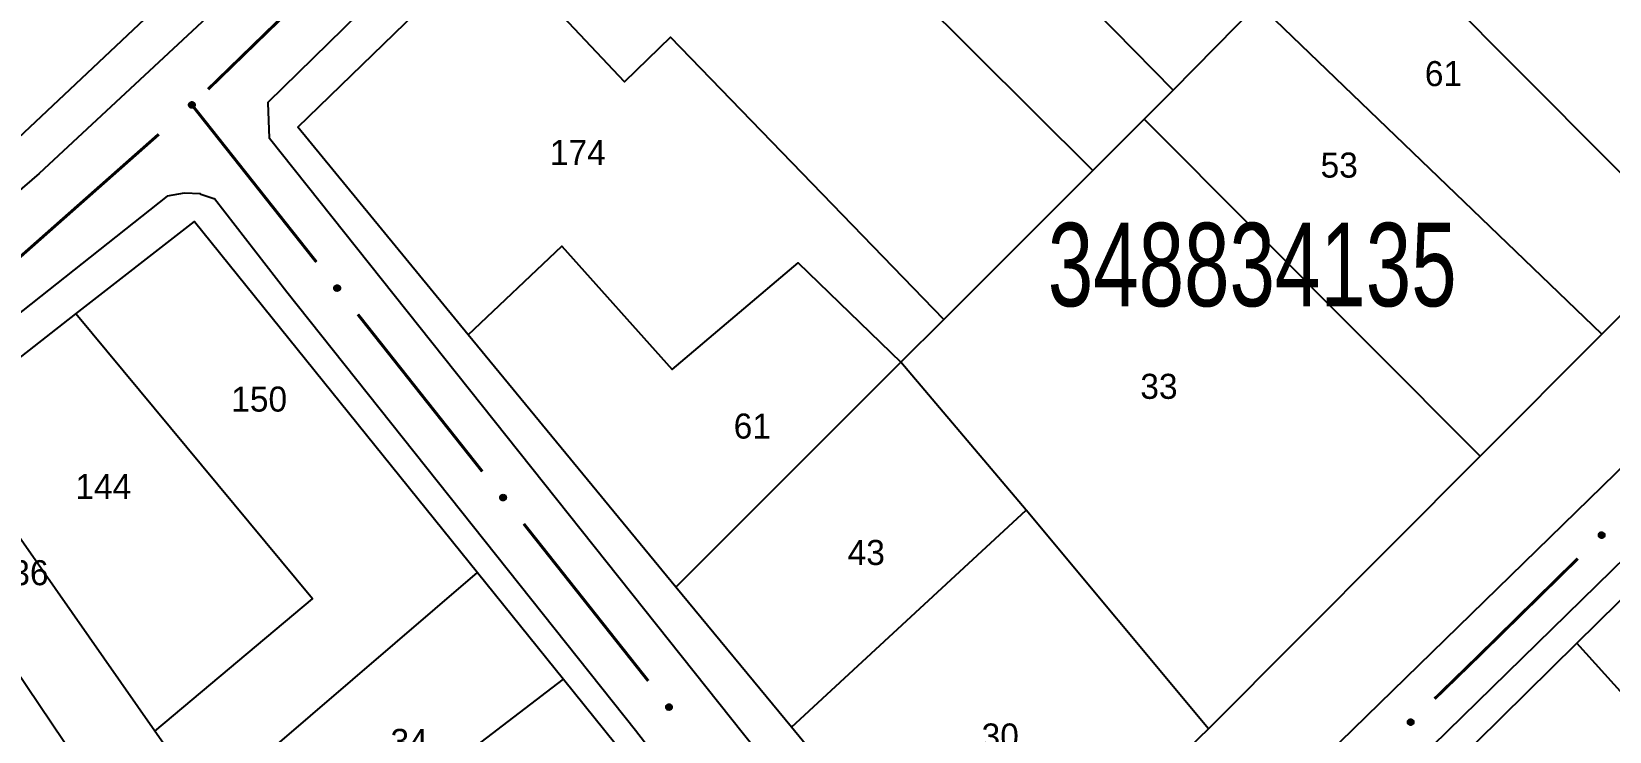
# Model space of a CAD drawing. Extents: x 199577 to 200882, y 4838726 to 4840156.
# Drawn here: x 200110.4 to 200204.8, y 4839599.4 to 4839641.4 of the extents above; entities that cross this region are included whole.
import ezdxf
from ezdxf.enums import TextEntityAlignment as Align

# ---------------------------------------------------------------- set-up
doc = ezdxf.new("R2010")
doc.units = 0
doc.header["$LTSCALE"] = 1.5
doc.header["$MEASUREMENT"] = 0
for name, color, linetype in [('CD_MALHA_LOTES', 7, 'CONTINUOUS'), ('CD_TXT_QUADRA', 2, 'CONTINUOUS'), ('RU-QUADRA', 210, 'CONTINUOUS'), ('SV-EIXO-RUA-PAV', 20, 'CONTINUOUS'), ('SV-RUA-PAVIM', 7, 'CONTINUOUS'), ('Th_NmrPorta', 1, 'CONTINUOUS')]:
    doc.layers.add(name, color=color, linetype=linetype)
doc.styles.add('ARIAL', font='ARIAL.SHX')

msp = doc.modelspace()

# ---------------------------------------------------------------- linework, layer by layer
at = {"layer": 'CD_MALHA_LOTES', "linetype": 'Continuous', "flags": 128}
for points in [[(200178.71, 4839637.85), (200154.26, 4839662.73)], [(200173.9, 4839633.04), (200149.09, 4839657.72)], [(200209.72, 4839628.63), (200189.65, 4839648.8)], [(200136.51, 4839623.2), (200126.3, 4839635.62), (200137.87, 4839646.84)], [(200164.97, 4839624.12), (200148.61, 4839641.02), (200145.87, 4839638.34), (200137.87, 4839646.84)], [(200118.5, 4839643.42), (200105.76, 4839631.4)], [(200178.71, 4839637.85), (200183.79, 4839643.01)], [(200204.36, 4839623.24), (200183.79, 4839643.01)], [(200176.97, 4839636.11), (200178.71, 4839637.85)], [(200173.9, 4839633.04), (200176.97, 4839636.11)], [(200197.07, 4839615.92), (200176.97, 4839636.11)], [(200164.97, 4839624.12), (200173.9, 4839633.04)], [(200113.02, 4839624.44), (200120.13, 4839629.98), (200137.06, 4839608.96)], [(200136.51, 4839623.2), (200142.12, 4839628.5), (200148.72, 4839621.11), (200156.26, 4839627.5), (200162.41, 4839621.56)], [(200209.72, 4839628.63), (200204.36, 4839623.24)], [(200104.77, 4839618), (200113.02, 4839624.44)], [(200117.75, 4839599.46), (200127.18, 4839607.38), (200113.02, 4839624.44)], [(200162.41, 4839621.56), (200164.97, 4839624.12)], [(200204.36, 4839623.24), (200197.07, 4839615.92)], [(200148.94, 4839608.08), (200136.51, 4839623.2)], [(200148.94, 4839608.08), (200162.41, 4839621.56)], [(200169.9, 4839612.69), (200162.41, 4839621.56)], [(200117.75, 4839599.46), (200104.77, 4839618)], [(200197.07, 4839615.92), (200180.81, 4839599.6)], [(200116.73, 4839592.24), (200101.24, 4839615.25)], [(200202.87, 4839604.72), (200211.65, 4839613.38)], [(200155.85, 4839599.69), (200169.9, 4839612.69)], [(200180.81, 4839599.6), (200169.9, 4839612.69)], [(200122.13, 4839596.15), (200137.06, 4839608.96)], [(200137.06, 4839608.96), (200142.21, 4839602.58)], [(200155.85, 4839599.69), (200148.94, 4839608.08)], [(200196.85, 4839598.8), (200202.87, 4839604.72)], [(200221.49, 4839584.11), (200202.87, 4839604.72)], [(200126.41, 4839590.48), (200142.21, 4839602.58)], [(200142.21, 4839602.58), (200147.16, 4839596.43)], [(200180.81, 4839599.6), (200166.96, 4839586.18), (200155.85, 4839599.69)], [(200120.82, 4839595.08), (200117.75, 4839599.46)]]:
    msp.add_lwpolyline(points, dxfattribs=at)
at = {"layer": 'RU-QUADRA', "linetype": 'Continuous', "flags": 128}
for points in [[(200105.52, 4839731.99), (200110.86, 4839736.36), (200118.08, 4839742.26), (200125.07, 4839747.98), (200130.09, 4839752.08), (200151.05, 4839727.5), (200175.84, 4839698.42), (200170.86, 4839693.42), (200165.49, 4839688.04), (200153.5, 4839677.91), (200154.9, 4839676.49), (200118.5, 4839643.41), (200105.76, 4839631.4)], [(200231.35, 4839641.84), (200224.54, 4839635.39), (200218.74, 4839629.9), (200214.81, 4839633.74), (200209.72, 4839628.63), (200204.36, 4839623.24), (200197.07, 4839615.92), (200180.81, 4839599.6), (200166.96, 4839586.18), (200155.85, 4839599.69), (200148.94, 4839608.08), (200136.51, 4839623.2), (200126.3, 4839635.62), (200137.87, 4839646.84)], [(200205.08, 4839536.78), (200190.16, 4839556.12), (200186.54, 4839561.24), (200182.22, 4839567.33), (200178.87, 4839572.06), (200175.89, 4839576.28), (200175.8, 4839578.07), (200185.26, 4839587.38), (200190.47, 4839592.52), (200196.85, 4839598.8), (200202.87, 4839604.72), (200211.65, 4839613.38)]]:
    msp.add_lwpolyline(points, dxfattribs=at)
msp.add_lwpolyline([(200089.19, 4839605.85), (200101.24, 4839615.25), (200104.77, 4839618), (200113.02, 4839624.44), (200120.13, 4839629.98), (200137.06, 4839608.96), (200142.21, 4839602.58), (200147.16, 4839596.43), (200145.51, 4839595.29), (200153.13, 4839585.84), (200154.84, 4839586.9), (200157.3, 4839583.85), (200160.39, 4839580.02), (200159.37, 4839577), (200149.12, 4839571.53), (200143.31, 4839568.44), (200120.53, 4839556.29), (200114.15, 4839567.59), (200110.39, 4839572.45), (200103.46, 4839583.29)], close=True, dxfattribs=at)
at = {"layer": 'SV-EIXO-RUA-PAV', "const_width": 0.18}
for points in [[(200120.937555, 4839637.90024), (200129.543442, 4839646.263176)], [(200119.97, 4839636.96), (200127.418951, 4839627.551859)], [(200108.997147, 4839627.252073), (200117.984629, 4839635.203499)], [(200129.901935, 4839624.415811), (200137.350886, 4839615.00767)], [(200139.83387, 4839611.871623), (200147.282821, 4839602.463482)], [(200202.920758, 4839609.791412), (200197.216569, 4839604.182293)], [(200196.96, 4839603.93), (200194.350327, 4839601.3922)], [(200197.216569, 4839604.182293), (200196.96, 4839603.93)]]:
    msp.add_lwpolyline(points, dxfattribs=at)
at = {"layer": 'SV-EIXO-RUA-PAV'}
for points in [[(200119.790242, 4839636.938812), (200119.790249, 4839636.987721), (200119.800257, 4839637.029754), (200119.818694, 4839637.062409), (200119.84251, 4839637.087017), (200119.869711, 4839637.109449), (200119.902125, 4839637.126013), (200119.942173, 4839637.136429), (200119.991235, 4839637.136767), (200120.03362, 4839637.123685), (200120.066602, 4839637.107323), (200120.093692, 4839637.083966), (200120.11504, 4839637.057176), (200120.131133, 4839637.022937), (200120.141293, 4839636.982249), (200120.140438, 4839636.932907), (200120.130344, 4839636.891767), (200120.111682, 4839636.860649), (200120.088028, 4839636.833564), (200120.059983, 4839636.810996), (200120.028071, 4839636.794919), (200119.987086, 4839636.784764), (200119.938397, 4839636.786253), (200119.897249, 4839636.795852), (200119.865878, 4839636.814072), (200119.839736, 4839636.83796), (200119.816906, 4839636.864969), (200119.798898, 4839636.896859), (200119.790242, 4839636.938812)], [(200128.657559, 4839626.164814), (200128.706215, 4839626.159857), (200128.747019, 4839626.145647), (200128.777641, 4839626.123999), (200128.799712, 4839626.097814), (200128.819275, 4839626.068483), (200128.832474, 4839626.034559), (200128.838783, 4839625.993662), (200128.834153, 4839625.944818), (200128.816848, 4839625.903975), (200128.797232, 4839625.872818), (200128.771253, 4839625.848231), (200128.74244, 4839625.829704), (200128.706748, 4839625.817159), (200128.665241, 4839625.81117), (200128.616239, 4839625.817015), (200128.576331, 4839625.831221), (200128.547263, 4839625.852937), (200128.52271, 4839625.879211), (200128.503097, 4839625.909395), (200128.490332, 4839625.942771), (200128.484378, 4839625.984573), (200128.490787, 4839626.032861), (200128.504501, 4839626.072826), (200128.525803, 4839626.102192), (200128.552215, 4839626.125782), (200128.581395, 4839626.145761), (200128.614944, 4839626.160449), (200128.657559, 4839626.164814)], [(200138.589494, 4839613.620626), (200138.63815, 4839613.615668), (200138.678954, 4839613.601458), (200138.709576, 4839613.579811), (200138.731647, 4839613.553626), (200138.75121, 4839613.524294), (200138.764409, 4839613.49037), (200138.770718, 4839613.449473), (200138.766088, 4839613.400629), (200138.748784, 4839613.359786), (200138.729167, 4839613.32863), (200138.703188, 4839613.304043), (200138.674375, 4839613.285516), (200138.638683, 4839613.272971), (200138.597176, 4839613.266982), (200138.548174, 4839613.272826), (200138.508266, 4839613.287032), (200138.479198, 4839613.308748), (200138.454645, 4839613.335022), (200138.435032, 4839613.365207), (200138.422268, 4839613.398582), (200138.416313, 4839613.440384), (200138.422722, 4839613.488673), (200138.436436, 4839613.528638), (200138.457738, 4839613.558004), (200138.48415, 4839613.581593), (200138.51333, 4839613.601573), (200138.546879, 4839613.61626), (200138.589494, 4839613.620626)], [(200204.526435, 4839611.215942), (200204.526717, 4839611.167035), (200204.516959, 4839611.124943), (200204.498715, 4839611.09218), (200204.475044, 4839611.067431), (200204.447976, 4839611.044839), (200204.415661, 4839611.028083), (200204.375675, 4839611.01743), (200204.326616, 4839611.016803), (200204.284155, 4839611.029634), (200204.251077, 4839611.045801), (200204.223849, 4839611.068997), (200204.202343, 4839611.09566), (200204.186048, 4839611.129803), (200204.175648, 4839611.17043), (200204.176211, 4839611.219776), (200204.186061, 4839611.260976), (200204.204539, 4839611.292203), (200204.228032, 4839611.319428), (200204.255943, 4839611.342161), (200204.287759, 4839611.358427), (200204.328683, 4839611.368824), (200204.377381, 4839611.367623), (200204.418584, 4839611.358268), (200204.450063, 4839611.340233), (200204.476345, 4839611.3165), (200204.499335, 4839611.289627), (200204.517531, 4839611.257844), (200204.526435, 4839611.215942)], [(200148.521429, 4839601.076437), (200148.570085, 4839601.07148), (200148.610889, 4839601.05727), (200148.641511, 4839601.035622), (200148.663582, 4839601.009437), (200148.683145, 4839600.980106), (200148.696344, 4839600.946182), (200148.702653, 4839600.905285), (200148.698023, 4839600.856441), (200148.680719, 4839600.815598), (200148.661102, 4839600.784441), (200148.635123, 4839600.759854), (200148.60631, 4839600.741327), (200148.570619, 4839600.728782), (200148.529111, 4839600.722793), (200148.480109, 4839600.728638), (200148.440202, 4839600.742844), (200148.411133, 4839600.76456), (200148.38658, 4839600.790834), (200148.366967, 4839600.821018), (200148.354203, 4839600.854394), (200148.348248, 4839600.896196), (200148.354657, 4839600.944484), (200148.368371, 4839600.984449), (200148.389674, 4839601.013815), (200148.416085, 4839601.037405), (200148.445266, 4839601.057384), (200148.478814, 4839601.072072), (200148.521429, 4839601.076437)], [(200193.096257, 4839600.01912), (200193.096267, 4839599.970212), (200193.086275, 4839599.928175), (200193.06785, 4839599.895513), (200193.044042, 4839599.870897), (200193.016849, 4839599.848456), (200192.984441, 4839599.831879), (200192.944396, 4839599.821449), (200192.895335, 4839599.821095), (200192.852945, 4839599.834161), (200192.819957, 4839599.850512), (200192.792859, 4839599.873859), (200192.771501, 4839599.900641), (200192.755396, 4839599.934874), (200192.745222, 4839599.975559), (200192.74606, 4839600.024901), (200192.756139, 4839600.066045), (200192.77479, 4839600.097169), (200192.798434, 4839600.124263), (200192.826471, 4839600.146841), (200192.858377, 4839600.162929), (200192.899358, 4839600.173099), (200192.948048, 4839600.171627), (200192.989199, 4839600.162043), (200193.020577, 4839600.143833), (200193.046727, 4839600.119955), (200193.069567, 4839600.092954), (200193.087586, 4839600.06107), (200193.096257, 4839600.01912)]]:
    msp.add_lwpolyline(points, close=True, dxfattribs=at)
for points in [[(200119.790242, 4839636.938812), (200119.942173, 4839637.136429)], [(200119.790249, 4839636.987721), (200119.902125, 4839637.126013)], [(200119.791329, 4839636.965453), (200119.917139, 4839637.125765)], [(200119.795851, 4839637.011706), (200119.880257, 4839637.110854)], [(200119.796426, 4839636.917132), (200119.965488, 4839637.132793)], [(200119.798898, 4839636.896859), (200119.991235, 4839637.136767)], [(200119.800257, 4839637.029754), (200119.869711, 4839637.109449)], [(200119.811393, 4839636.884109), (200120.008833, 4839637.127347)], [(200119.816906, 4839636.864969), (200120.03362, 4839637.123685)], [(200119.830274, 4839636.85489), (200120.045301, 4839637.113316)], [(200119.839736, 4839636.83796), (200120.066602, 4839637.107323)], [(200119.854971, 4839636.827517), (200120.080707, 4839637.092545)], [(200119.865878, 4839636.814072), (200120.093692, 4839637.083966)], [(200119.884589, 4839636.806829), (200120.102551, 4839637.068108)], [(200119.897249, 4839636.795852), (200120.11504, 4839637.057176)], [(200119.920078, 4839636.791846), (200120.120426, 4839637.036008)], [(200119.938397, 4839636.786253), (200120.131133, 4839637.022937)], [(200119.964429, 4839636.789281), (200120.134386, 4839637.000105)], [(200119.987086, 4839636.784764), (200120.141293, 4839636.982249)], [(200120.00987, 4839636.795386), (200120.135625, 4839636.951839)], [(200120.028071, 4839636.794919), (200120.140438, 4839636.932907)], [(200120.046697, 4839636.806438), (200120.131131, 4839636.907515)], [(200120.059983, 4839636.810996), (200120.130344, 4839636.891767)], [(200128.504501, 4839626.072826), (200128.74244, 4839625.829704)], [(200128.516704, 4839626.084311), (200128.75458, 4839625.841023)], [(200128.525803, 4839626.102192), (200128.771253, 4839625.848231)], [(200128.540283, 4839626.111682), (200128.781102, 4839625.860281)], [(200128.552215, 4839626.125782), (200128.797232, 4839625.872818)], [(200128.570015, 4839626.133482), (200128.80535, 4839625.893403)], [(200128.581395, 4839626.145761), (200128.816848, 4839625.903975)], [(200128.600995, 4839626.149309), (200128.823001, 4839625.928264)], [(200128.614944, 4839626.160449), (200128.834153, 4839625.944818)], [(200128.635363, 4839626.160856), (200128.832805, 4839625.970835)], [(200128.657559, 4839626.164814), (200128.838783, 4839625.993662)], [(200128.683952, 4839626.161037), (200128.830708, 4839626.019647)], [(200128.706215, 4839626.159857), (200128.832474, 4839626.034559)], [(200128.729511, 4839626.151857), (200128.819606, 4839626.057849)], [(200128.747019, 4839626.145647), (200128.819275, 4839626.068483)], [(200128.484378, 4839625.984573), (200128.665241, 4839625.81117)], [(200128.490332, 4839625.942771), (200128.616239, 4839625.817015)], [(200128.490787, 4839626.032861), (200128.706748, 4839625.817159)], [(200128.491165, 4839626.006656), (200128.683704, 4839625.816234)], [(200128.492639, 4839625.960831), (200128.63556, 4839625.819887)], [(200128.498206, 4839626.05052), (200128.720836, 4839625.826489)], [(200128.499907, 4839625.923075), (200128.591919, 4839625.828844)], [(200128.503097, 4839625.909395), (200128.576331, 4839625.831221)], [(200138.416313, 4839613.440384), (200138.597176, 4839613.266982)], [(200138.422268, 4839613.398582), (200138.548174, 4839613.272826)], [(200138.422722, 4839613.488673), (200138.638683, 4839613.272971)], [(200138.4231, 4839613.462468), (200138.615639, 4839613.272045)], [(200138.424574, 4839613.416643), (200138.567495, 4839613.275698)], [(200138.430141, 4839613.506332), (200138.652771, 4839613.2823)], [(200138.431842, 4839613.378886), (200138.523854, 4839613.284656)], [(200138.435032, 4839613.365207), (200138.508266, 4839613.287032)], [(200138.436436, 4839613.528638), (200138.674375, 4839613.285516)], [(200138.448639, 4839613.540122), (200138.686515, 4839613.296834)], [(200138.457738, 4839613.558004), (200138.703188, 4839613.304043)], [(200138.472218, 4839613.567494), (200138.713037, 4839613.316093)], [(200138.48415, 4839613.581593), (200138.729167, 4839613.32863)], [(200138.50195, 4839613.589294), (200138.737285, 4839613.349215)], [(200138.51333, 4839613.601573), (200138.748784, 4839613.359786)], [(200138.53293, 4839613.60512), (200138.754936, 4839613.384075)], [(200138.546879, 4839613.61626), (200138.766088, 4839613.400629)], [(200138.567298, 4839613.616668), (200138.76474, 4839613.426647)], [(200138.589494, 4839613.620626), (200138.770718, 4839613.449473)], [(200138.615887, 4839613.616849), (200138.762643, 4839613.475458)], [(200138.63815, 4839613.615668), (200138.764409, 4839613.49037)], [(200138.661446, 4839613.607668), (200138.751541, 4839613.51366)], [(200138.678954, 4839613.601458), (200138.75121, 4839613.524294)], [(200204.328683, 4839611.368824), (200204.175648, 4839611.17043)], [(200204.287759, 4839611.358427), (200204.176211, 4839611.219776)], [(200204.305963, 4839611.358068), (200204.181135, 4839611.200874)], [(200204.351367, 4839611.364441), (200204.18266, 4839611.152616)], [(200204.269202, 4839611.346798), (200204.185368, 4839611.245223)], [(200204.377381, 4839611.367623), (200204.186048, 4839611.129803)], [(200204.255943, 4839611.342161), (200204.186061, 4839611.260976)], [(200204.395733, 4839611.362138), (200204.196832, 4839611.116796)], [(200204.418584, 4839611.358268), (200204.202343, 4839611.09566)], [(200204.43131, 4839611.347366), (200204.214896, 4839611.084802)], [(200204.450063, 4839611.340233), (200204.223849, 4839611.068997)], [(200204.461049, 4839611.326853), (200204.236885, 4839611.060495)], [(200204.476345, 4839611.3165), (200204.251077, 4839611.045801)], [(200204.485908, 4839611.299627), (200204.272413, 4839611.039934)], [(200204.499335, 4839611.289627), (200204.284155, 4839611.029634)], [(200204.504961, 4839611.27052), (200204.308963, 4839611.026118)], [(200204.517531, 4839611.257844), (200204.326616, 4839611.016803)], [(200204.520123, 4839611.237586), (200204.35234, 4839611.020929)], [(200204.526435, 4839611.215942), (200204.375675, 4839611.01743)], [(200204.525506, 4839611.189296), (200204.400646, 4839611.028242)], [(200204.526717, 4839611.167035), (200204.415661, 4839611.028083)], [(200204.521258, 4839611.143016), (200204.437439, 4839611.043372)], [(200204.516959, 4839611.124943), (200204.447976, 4839611.044839)], [(200148.348248, 4839600.896196), (200148.529111, 4839600.722793)], [(200148.354203, 4839600.854394), (200148.480109, 4839600.728638)], [(200148.354657, 4839600.944484), (200148.570619, 4839600.728782)], [(200148.355035, 4839600.918279), (200148.547574, 4839600.727857)], [(200148.356509, 4839600.872454), (200148.499431, 4839600.73151)], [(200148.362076, 4839600.962143), (200148.584706, 4839600.738112)], [(200148.363777, 4839600.834698), (200148.455789, 4839600.740467)], [(200148.366967, 4839600.821018), (200148.440202, 4839600.742844)], [(200148.368371, 4839600.984449), (200148.60631, 4839600.741327)], [(200148.380574, 4839600.995934), (200148.61845, 4839600.752646)], [(200148.389674, 4839601.013815), (200148.635123, 4839600.759854)], [(200148.404154, 4839601.023305), (200148.644972, 4839600.771904)], [(200148.416085, 4839601.037405), (200148.661102, 4839600.784441)], [(200148.433885, 4839601.045105), (200148.66922, 4839600.805026)], [(200148.445266, 4839601.057384), (200148.680719, 4839600.815598)], [(200148.464865, 4839601.060932), (200148.686871, 4839600.839887)], [(200148.478814, 4839601.072072), (200148.698023, 4839600.856441)], [(200148.499234, 4839601.072479), (200148.696676, 4839600.882458)], [(200148.521429, 4839601.076437), (200148.702653, 4839600.905285)], [(200148.547822, 4839601.07266), (200148.694578, 4839600.93127)], [(200148.570085, 4839601.07148), (200148.696344, 4839600.946182)], [(200148.593381, 4839601.06348), (200148.683476, 4839600.969472)], [(200148.610889, 4839601.05727), (200148.683145, 4839600.980106)], [(200192.899358, 4839600.173099), (200192.745222, 4839599.975559)], [(200192.858377, 4839600.162929), (200192.74606, 4839600.024901)], [(200192.876579, 4839600.162469), (200192.750879, 4839600.005971)], [(200192.922017, 4839600.168589), (200192.752135, 4839599.957706)], [(200192.839756, 4839600.151404), (200192.755358, 4839600.050296)], [(200192.948048, 4839600.171627), (200192.755396, 4839599.934874)], [(200192.826471, 4839600.146841), (200192.756139, 4839600.066045)], [(200192.96637, 4839600.16604), (200192.766108, 4839599.921807)], [(200192.989199, 4839600.162043), (200192.771501, 4839599.900641)], [(200193.001864, 4839600.15107), (200192.783994, 4839599.889714)], [(200193.020577, 4839600.143833), (200192.792859, 4839599.873859)], [(200193.031489, 4839600.130392), (200192.805847, 4839599.865285)], [(200193.046727, 4839600.119955), (200192.819957, 4839599.850512)], [(200193.056196, 4839600.103028), (200192.841261, 4839599.844526)], [(200193.069567, 4839600.092954), (200192.852945, 4839599.834161)], [(200193.075087, 4839600.073816), (200192.877733, 4839599.830507)], [(200193.087586, 4839600.06107), (200192.895335, 4839599.821095)], [(200193.090065, 4839600.040798), (200192.921081, 4839599.825077)], [(200193.096257, 4839600.01912), (200192.944396, 4839599.821449)], [(200193.09518, 4839599.992479), (200192.969427, 4839599.832122)], [(200193.096267, 4839599.970212), (200192.984441, 4839599.831879)], [(200193.090675, 4839599.946224), (200193.006304, 4839599.847046)], [(200193.086275, 4839599.928175), (200193.016849, 4839599.848456)]]:
    msp.add_lwpolyline(points, dxfattribs=at)
at = {"layer": 'SV-RUA-PAVIM', "linetype": 'Continuous'}
for points in [[(200055.37, 4839689.57, 7.27), (200055.7, 4839694.4, 7.27), (200075.42, 4839710.87, 6.95), (200090.87, 4839722.97, 6.95), (200126.78, 4839752.72, 7.8), (200128.55, 4839754.09, 7.8), (200129.83, 4839754.18, 7.8), (200130.81, 4839753.16, 7.87), (200132.98, 4839751.07, 7.87), (200144.65, 4839738.39, 9.05), (200175.3, 4839702.46, 11.01), (200177.46, 4839700.06, 11.01), (200177.52, 4839697.86, 11.01), (200174.9, 4839695.44, 11.01), (200127.14, 4839648.07, 10.96), (200110.82, 4839632.86, 9.89), (200105.28, 4839628.08, 9.78)], [(200161.22, 4839588.93, 11.9), (200165.74, 4839583.51, 11.9), (200167.8, 4839580.68, 11.9), (200167.89, 4839580.61, 11.9), (200169.81, 4839580.54, 11.9), (200170.66, 4839581.24, 11.9), (200233.43, 4839642.44, 11.97), (200233.84, 4839643.75, 12.03), (200233.42, 4839644.85, 12.03), (200220.01, 4839658.27, 12.22), (200185.73, 4839692.77, 11.59), (200184.93, 4839693.67, 11.59), (200183.16, 4839693.86, 11.59), (200182.93, 4839693.86, 11.59), (200182.51, 4839693.68, 11.59), (200162.36, 4839674.03, 10.81), (200134.47, 4839646.87, 10.81), (200124.52, 4839637.11, 10.81), (200124.52, 4839637.08, 10.81), (200124.59, 4839634.97, 10.81), (200124.61, 4839634.97, 10.81)], [(200143.93, 4839567.48, 12.05), (200161.76, 4839577.11, 12.05), (200162.36, 4839577.72, 12.09), (200162.43, 4839578.94, 12.09), (200162.43, 4839578.95, 12.09), (200161.08, 4839580.66, 12.09), (200161.07, 4839580.66, 12.09), (200146.51, 4839599.49, 11.71), (200125.64, 4839625.74, 11.97), (200121.32, 4839631.33, 11.97), (200121.27, 4839631.34, 11.97), (200120.51, 4839631.6, 11.97), (200120.49, 4839631.63, 11.97), (200119.51, 4839631.67, 11.97), (200118.48, 4839631.49, 11.97), (200099.65, 4839616.59, 11.98), (200088.05, 4839607.82, 9.65), (200087.43, 4839607.25, 9.65), (200087.09, 4839605.8, 9.65), (200087.35, 4839604.36, 9.65), (200118.38, 4839554.97, 9.54), (200119.48, 4839554.48, 9.54)]]:
    msp.add_polyline3d(points, close=True, dxfattribs=at)
msp.add_polyline3d([(200278, 4839598.43, 13.11), (200253.04, 4839624.88, 13.11), (200239.44, 4839639.15, 12.3), (200238.22, 4839639.89, 12.29), (200237.07, 4839640.09, 12.29), (200235.89, 4839639.96, 12.29), (200208.52, 4839612.55, 12.29), (200174.57, 4839579.35, 12.35), (200173.94, 4839578.28, 12.35), (200173.92, 4839578.21, 12.35), (200173.68, 4839576.9, 12.35), (200173.59, 4839576.3, 12.35), (200174.82, 4839574.66, 12.35), (200202.64, 4839536.65, 12.5), (200203.83, 4839535.26, 12.51), (200204.73, 4839534.88, 12.88), (200205.56, 4839534.86, 13.03), (200206.21, 4839535.04, 13.03), (200206.21, 4839535.03, 13.03), (200206.81, 4839535.47, 13.03), (200278.07, 4839595.42, 13.11)], dxfattribs=at)

# ---------------------------------------------------------------- texts
at = {"layer": 'CD_TXT_QUADRA', "style": 'ARIAL', "width": 0.7}
msp.add_text('348834135', height=5, dxfattribs=at).set_placement((200171.2, 4839624.9))
at = {"layer": 'Th_NmrPorta', "color": 1}
for s, p in [('61', (200193.766739, 4839638.837818)), ('174', (200141.394517, 4839634.109695)), ('53', (200187.526739, 4839633.357818)), ('33', (200176.736739, 4839620.107818)), ('150', (200122.319553, 4839619.343983)), ('61', (200152.396844, 4839617.727985)), ('144', (200112.990979, 4839614.106396)), ('43', (200159.216844, 4839610.157985)), ('136', (200108.040979, 4839608.946396)), ('34', (200131.856266, 4839598.842573)), ('30', (200167.236336, 4839599.166473))]:
    msp.add_text(s, height=1.5, dxfattribs=at).set_placement(p, align=Align.MIDDLE_LEFT)

doc.saveas('drawing.dxf')
